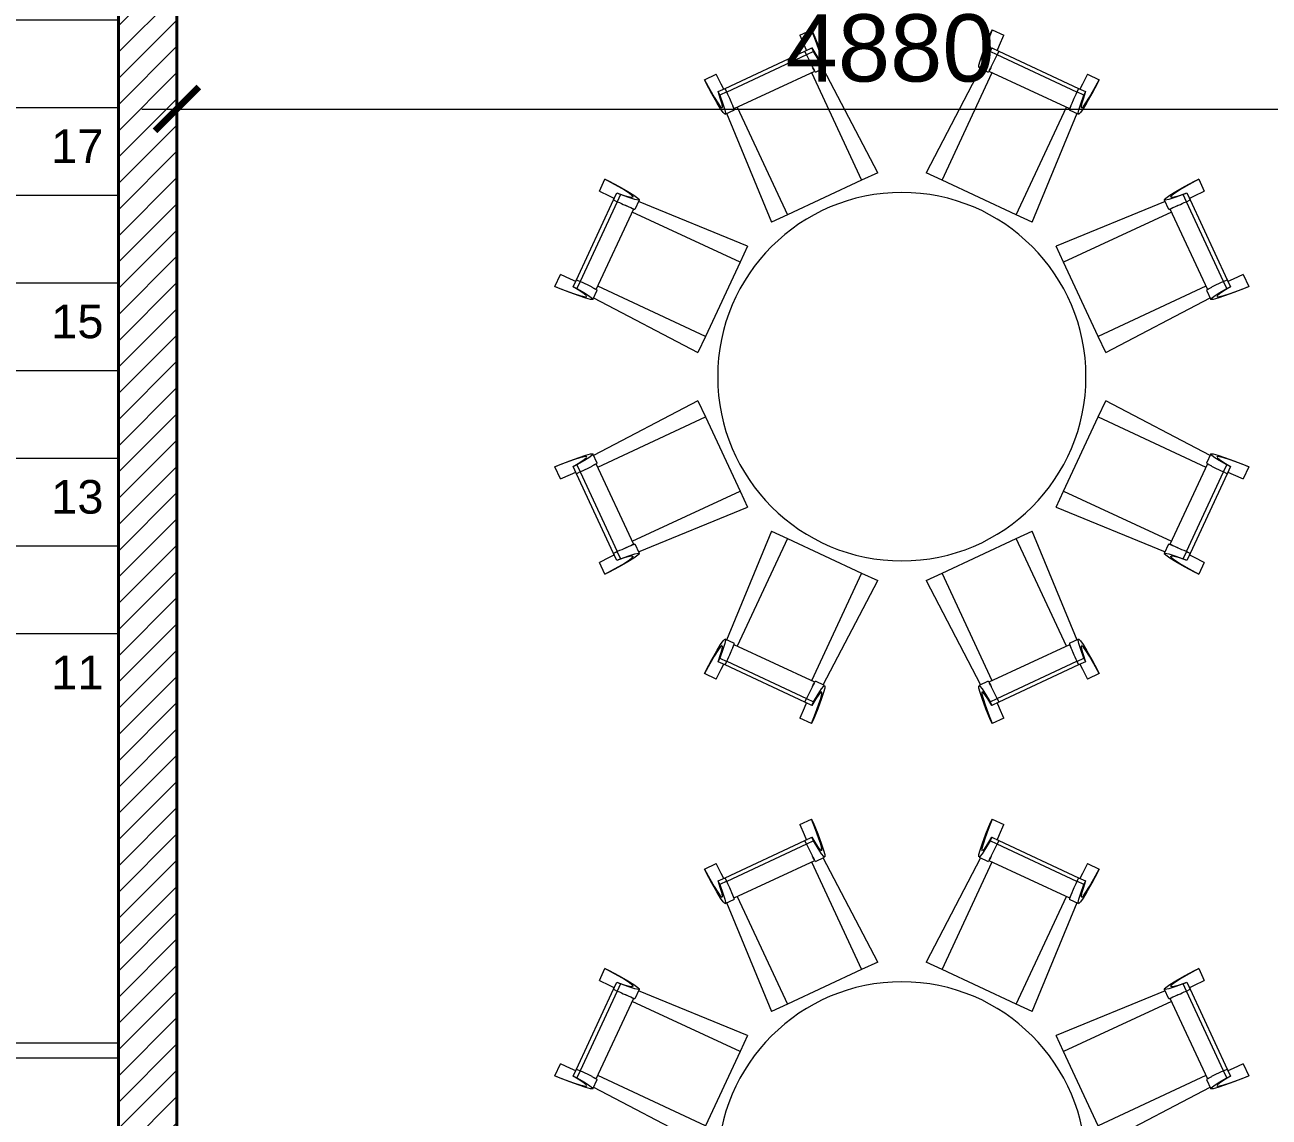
# Model space of a CAD drawing. Header units: millimetres. Extents: x 886808 to 1650903, y -1008069 to 230892.
# Drawn here: x 934668 to 938925, y -420272 to -416536 of the extents above; entities that cross this region are included whole.
import ezdxf

# ---------------------------------------------------------------- set-up
doc = ezdxf.new("R2010")
doc.units = ezdxf.units.MM
for name, pattern in [('ACAD_ISO03W100', [30, 12, -18]), ('CENTER', [2, 1.25, -0.25, 0.25, -0.25]), ('DASHED', [0.75, 0.5, -0.25]), ('HIDDEN2', [0.1875, 0.125, -0.0625])]:
    doc.linetypes.add(name, pattern=pattern)
doc.layers.get('0').update_dxf_attribs({"lineweight": 0})
for name, color, linetype, lineweight in [('01- NET TUONG- 242', 242, 'Continuous', 40), ('04-Net thay', 150, 'Continuous', 20), ('06- Dim- 250', 250, 'Continuous', 0), ('8l NET TO', 8, 'Continuous', 9), ('A_Dim', 8, 'Continuous', 5), ('HACTH', 8, 'Continuous', 0), ('I-FURN', 252, 'Continuous', 5), ('S-STRS', 31, 'Continuous', 5)]:
    doc.layers.add(name, color=color, linetype=linetype, lineweight=lineweight)
doc.styles.add('TIÊU ĐỀ', font='arial.ttf', dxfattribs={"height": 230})
doc.dimstyles.new('1-100', dxfattribs={"dimtxt": 230, "dimasz": 150, "dimexe": 150, "dimexo": 300, "dimgap": 90, "dimtad": 1, "dimdec": 0, "dimrnd": 5, "dimzin": 0, "dimtxsty": 'TIÊU ĐỀ', "dimblk": 'ARCHTICK', "dimcen": 100, "dimdle": 120, "dimclrd": 256, "dimclre": 256, "dimclrt": 2, "dimadec": 0, "dimazin": 0, "dimtfac": 1, "dimtdec": 0, "dimtix": 1, "dimtmove": 1, "dimatfit": 3, "dimldrblk": 'OPEN30', "dimfxl": 900, "dimtolj": 1, "dimtzin": 0, "dimlwd": 13, "dimlwe": 13, "dimarcsym": 1})

# ---------------------------------------------------------------- blocks, each defined once
blk = doc.blocks.new('TRUC KHU BEP')
at = {"layer": '8l NET TO', "color": 251, "linetype": 'CENTER', "ltscale": 1000, "true_color": 0x636466, "transparency": 33554636}
blk.add_line((70, -3998.8), (70, 41158.2), dxfattribs=at)
blk = doc.blocks.new('_ArchTick')
at = {"color": 0, "linetype": 'ByBlock', "const_width": 0.15}
blk.add_lwpolyline([(-0.5, -0.5), (0.5, 0.5)], dxfattribs=at)
blk = doc.blocks.new('*D240')
at = {"layer": 'A_Dim', "lineweight": 13, "transparency": 16777216}
for p, q in [((929312.6, -405799.7), (929312.6, -443139.7)), ((934593.6, -405919.7), (929162.6, -405919.7)), ((934593.6, -443019.7), (929162.6, -443019.7))]:
    blk.add_line(p, q, dxfattribs=at)
at = {"layer": 'Defpoints', "color": 0, "transparency": 16777216}
for p in [(934893.6, -405919.7), (929312.6, -443019.7), (934893.6, -443019.7)]:
    blk.add_point(p, dxfattribs=at)
at = {"layer": 'A_Dim', "lineweight": 13, "transparency": 16777216, "xscale": 150, "yscale": 150, "zscale": 150}
for p, rotation in [((929312.6, -405919.7), 90), ((929312.6, -443019.7), 270)]:
    blk.add_blockref('_ArchTick', p, dxfattribs=dict(at, rotation=rotation))
at = {"layer": 'A_Dim', "color": 2, "transparency": 16777216, "insert": (929105.1, -424469.7), "char_height": 230, "attachment_point": 5, "rotation": 90, "style": 'TIÊU ĐỀ'}
blk.add_mtext('\\A1;37100', dxfattribs=at)
blk = doc.blocks.new('_Open30')
at = {"color": 0, "linetype": 'ByBlock', "lineweight": -2}
for p, q in [((-1, 0.268), (0, 0)), ((0, 0), (-1, -0.268)), ((0, 0), (-1, 0))]:
    blk.add_line(p, q, dxfattribs=at)
blk = doc.blocks.new('*U169')
at = {"transparency": 33554636}
h = blk.add_hatch(color=256, dxfattribs=at)
edge = h.paths.add_edge_path()
edge.add_arc((0, 1200), 37.5, 0, 360)
at = {"linetype": 'HIDDEN2', "transparency": 33554636}
blk.add_lwpolyline([(0, 0), (0, 1200)], dxfattribs=at)
at = {"lineweight": -2, "transparency": 33554636, "const_width": 50}
blk.add_lwpolyline([(-173.2, 100), (0, 0), (173.2, 100)], dxfattribs=at)
at = {"transparency": 33554636}
blk.add_circle((0, 1200), 37.5, dxfattribs=at)
blk = doc.blocks.new('*U170')
at = {"transparency": 33554636}
h = blk.add_hatch(color=256, dxfattribs=at)
edge = h.paths.add_edge_path()
edge.add_arc((1800, 1500), 37.5, 0, 360)
at = {"linetype": 'HIDDEN2', "transparency": 33554636}
for points in [[(0, 0), (0, 3300)], [(0, 3300), (1800, 3300)], [(1800, 3300), (1800, 1500)]]:
    blk.add_lwpolyline(points, dxfattribs=at)
at = {"lineweight": -2, "transparency": 33554636, "const_width": 50}
blk.add_lwpolyline([(-173.2, 100), (0, 0), (173.2, 100)], dxfattribs=at)
at = {"transparency": 33554636}
blk.add_circle((1800, 1500), 37.5, dxfattribs=at)
blk = doc.blocks.new('CAU THANG THOAT HIEM TG 2')
at = {"layer": '04-Net thay', "transparency": 33554636}
for p, q in [((-3250, 0), (-1807.3, 0, 0)), ((-1807.3, 0, 0), (-1807.3, -1937.2, 0)), ((-1557.3, -2650, 0), (-1557.3, 0, 0)), ((-1507.3, -2700, 0), (-1507.3, 0, 0)), ((0, 0), (-1507.3, 0, 0)), ((-3250, -300), (-1807.3, -300, 0)), ((0, -300), (-1507.3, -300, 0)), ((-3250, -600), (-1807.3, -600, 0)), ((0, -600), (-1507.3, -600, 0)), ((-3250, -900), (-1807.3, -900, 0)), ((0, -900), (-1507.3, -900, 0)), ((-3300, -1042.3), (-3300, -2839)), ((-3250, -1071.2), (-3250, -2839)), ((-3026.9, -1200), (-1807.3, -1200, 0)), ((0, -1200), (-1507.3, -1200, 0)), ((-3250, -1500), (-2623.9, -1500, 0)), ((-2406.9, -1500, 0), (-1807.3, -1500, 0)), ((0, -1500), (-1507.3, -1500, 0)), ((-3250, -1800), (-1995, -1800, 0)), ((0, -1800), (-1507.3, -1800, 0)), ((-1807.3, -1937.2, 0), (-1807.3, -2650, 0)), ((-1757.3, -1966.1, 0), (-1757.3, -2650, 0)), ((-3250, -2100), (-1807.3, -2100, 0)), ((0, -2100), (-1507.3, -2100, 0)), ((-3250, -2400), (-1807.3, -2400, 0)), ((0, -2400), (-1507.3, -2400, 0)), ((-1757.3, -2650, 0), (-1557.3, -2650, 0)), ((-3250, -2700), (-1807.3, -2700, 0)), ((-1807.3, -2700, 0), (-1557.3, -2700, 0)), ((-1507.3, -2700, 0), (-1557.3, -2700, 0)), ((0, -2700), (-1507.3, -2700, 0)), ((-3300, -3950), (-3300, -2839)), ((-3250, -3950), (-3250, -2839))]:
    blk.add_line(p, q, dxfattribs=at)
at = {"layer": '04-Net thay', "transparency": 33554636, "elevation": 0}
for points in [[(0, 2250), (0, 2300), (-3100, 2300), (-3100, 2250)], [(-1757.3, 50), (-1507.3, 50), (-1507.3, 0), (-1757.3, 0)], [(-3100, -4150), (0, -4150), (0, -4100), (-3100, -4100)]]:
    blk.add_lwpolyline(points, close=True, dxfattribs=at)
at = {"layer": '04-Net thay', "transparency": 33554636}
for points in [[(-3250, 2100), (-3300, 2100), (-3300, -1042.3)], [(-3250, -1071.2), (-3250, 2100), (-3296.3, 2100)]]:
    blk.add_lwpolyline(points, dxfattribs=at)
at = {"layer": '04-Net thay', "transparency": 33554636, "elevation": 0}
blk.add_lwpolyline([(-1807.3, 0), (-1807.3, 50), (-1757.3, 50), (-1757.3, -1966.1)], dxfattribs=at)
at = {"layer": '06- Dim- 250', "linetype": 'DASHED', "ltscale": 200, "transparency": 33554636}
for p, q in [((0, 0), (0, -3900)), ((-2504.9, -1500, 0), (-1995, -1500, 0)), ((-1807.3, -2700, 0), (-1807.3, -2650, 0)), ((-1807.3, -2650, 0), (-1807.3, -2700, 0))]:
    blk.add_line(p, q, dxfattribs=at)
at = {"layer": '06- Dim- 250', "linetype": 'DASHED', "ltscale": 200, "transparency": 33554636, "elevation": 0}
for points in [[(-3446.3, -957.9), (-2623.9, -1436.9), (-2623.9, -1706.1), (-2390.8, -1302.3), (-2390.8, -1571.5), (-1588.5, -2034.7)], [(-1657.3, -2700), (-1657.3, -4100)]]:
    blk.add_lwpolyline(points, dxfattribs=at)
at = {"layer": 'S-STRS', "color": 251, "true_color": 0x636466, "transparency": 33554636}
blk.add_line((-3199.6, 0), (-1857.7, 0, 0), dxfattribs=at)
at = {"layer": '06- Dim- 250', "linetype": 'ACAD_ISO03W100', "ltscale": 10, "transparency": 33554636, "xscale": -1}
blk.add_blockref('*U169', (-2509, -1217.2, 0), dxfattribs=at)
at = {"layer": '06- Dim- 250', "linetype": 'ACAD_ISO03W100', "ltscale": 10, "transparency": 33554636, "rotation": 180}
blk.add_blockref('*U170', (-709, 0, 0), dxfattribs=at)
at = {"color": 2, "transparency": 33554636, "char_height": 115, "attachment_point": 5, "style": 'TIÊU ĐỀ'}
for s, insert in [('\\A1;21', (-140.7, 168.4)), ('\\A1;1', (-1898, -131.6, 0)), ('\\A1;19', (-140.7, -431.6)), ('\\A1;3', (-1898, -731.6, 0)), ('\\A1;17', (-140.7, -1031.6)), ('\\A1;5', (-1898, -1331.6, 0)), ('\\A1;15', (-140.7, -1631.6)), ('\\A1;7', (-1898, -1932.8, 0)), ('\\A1;13', (-140.7, -2231.6)), ('\\A1;9', (-1898, -2531.6, 0)), ('\\A1;11', (-140.7, -2831.6))]:
    blk.add_mtext(s, dxfattribs=dict(at, insert=insert))
blk = doc.blocks.new('Cafeteria_Table_-_Round_3929 - 54_ Dia_-V26-MẶT BẰNG BỐ TRÍ TẦNG 2')
at = {"layer": 'I-FURN', "transparency": 33554636}
for p, q in [((-196.7, 1168), (-156.3, 1186.8)), ((-156.3, 1186.8), (-150.7, 1174.8)), ((455.5, 1174.8), (461.1, 1186.8)), ((461.1, 1186.8), (501.5, 1168)), ((-452, 986.2), (-179.4, 1113.3)), ((-179.4, 1113.3), (-155.2, 1124.6)), ((-173.6, 1100.9), (-179.4, 1113.3)), ((-149.4, 1112.1), (-173.6, 1100.9)), ((-149.4, 1112.1), (-155.2, 1124.6)), ((460, 1124.6), (454.2, 1112.1)), ((478.4, 1100.9), (454.2, 1112.1)), ((460, 1124.6), (484.2, 1113.3)), ((484.2, 1113.3), (478.4, 1100.9)), ((484.2, 1113.3), (756.8, 986.2)), ((-173.5, 1100.7), (-446.1, 973.6)), ((-131, 1086.3), (-124.4, 1079)), ((-121.9, 1078.2), (-121.2, 1079.1)), ((426, 1079.1), (426.7, 1078.2)), ((429.2, 1079), (435.8, 1086.3)), ((750.9, 973.6), (478.3, 1100.7)), ((-523.2, 1015.7), (-482.7, 1034.6)), ((-421.7, 916.9), (-145.8, 1045.5)), ((-156.9, 1040.3), (14.9, 671.9)), ((-144.9, 1044.1), (-143.4, 1042.5)), ((-143.4, 1042), (-111.7, 1056.8)), ((69.7, 697.5), (-117.3, 1054.6)), ((422.1, 1054.6), (235.1, 697.5)), ((289.9, 671.9), (461.7, 1040.3)), ((416.5, 1056.8), (448.2, 1042)), ((448.2, 1042.5), (449.7, 1044.1)), ((450.6, 1045.5), (726.5, 916.9)), ((787.5, 1034.6), (828, 1015.7)), ((-517.6, 1003.7), (-523.2, 1015.7)), ((-476.2, 974.9), (-452, 986.2)), ((-446.2, 973.8), (-452, 986.2)), ((-446.1, 973.6), (-452, 986.2)), ((756.8, 986.2), (750.9, 973.6)), ((756.8, 986.2), (751, 973.8)), ((756.8, 986.2), (781, 974.9)), ((828, 1015.7), (822.4, 1003.7)), ((-470.4, 962.5), (-476.2, 974.9)), ((-446.2, 973.8), (-470.4, 962.5)), ((-432.2, 942), (-433.8, 945.8)), ((738.6, 945.8), (737, 942)), ((775.2, 962.5), (751, 973.8)), ((781, 974.9), (775.2, 962.5)), ((-452.2, 898), (-420.5, 912.8)), ((-447, 900.9), (-293.5, 528.1)), ((-410.6, 922.1), (-238.8, 553.6)), ((543.6, 553.6), (715.4, 922.1)), ((598.3, 528.1), (751.8, 900.9)), ((725.3, 912.8), (757, 898)), ((69.7, 697.5), (14.9, 671.9)), ((289.9, 671.9), (235.1, 697.5)), ((-882.2, 635.1), (-863.3, 675.6)), ((-863.3, 675.6), (-851.3, 670)), ((14.9, 671.9), (-238.8, 553.6)), ((543.6, 553.6), (289.9, 671.9)), ((1156.1, 670), (1168.1, 675.6)), ((1168.1, 675.6), (1187, 635.1)), ((-960.9, 331.8), (-833.8, 604.4)), ((-821.2, 598.5), (-948.3, 325.9)), ((-833.8, 604.4), (-822.5, 628.6)), ((-833.8, 604.4), (-821.4, 598.6)), ((-833.8, 604.4), (-821.2, 598.5)), ((-822.5, 628.6), (-810.1, 622.8)), ((-810.1, 622.8), (-821.4, 598.6)), ((-767.2, 614.4), (-767.2, 615.6)), ((-760.4, 572.9), (-745.6, 604.6)), ((-375.7, 445.9), (-748.5, 599.4)), ((1053.3, 599.4), (680.5, 445.9)), ((1050.4, 604.6), (1065.2, 572.9)), ((1072, 615.6), (1072, 614.4)), ((1114.9, 622.8), (1127.3, 628.6)), ((1126.2, 598.6), (1114.9, 622.8)), ((1126, 598.5), (1138.6, 604.4)), ((1253.1, 325.9), (1126, 598.5)), ((1126.2, 598.6), (1138.6, 604.4)), ((1127.3, 628.6), (1138.6, 604.4)), ((1138.6, 604.4), (1265.7, 331.8)), ((-893.1, 298.2), (-764.5, 574.1)), ((-793.4, 586.2), (-789.6, 584.6)), ((-401.2, 391.2), (-769.7, 563)), ((-238.8, 553.6), (-293.5, 528.1)), ((598.3, 528.1), (543.6, 553.6)), ((1074.5, 563), (706, 391.2)), ((1069.3, 574.1), (1197.9, 298.2)), ((1094.4, 584.6), (1098.2, 586.2)), ((-375.7, 445.9), (-401.2, 391.2)), ((706, 391.2), (680.5, 445.9)), ((-401.2, 391.2), (-519.5, 137.5)), ((824.3, 137.5), (706, 391.2)), ((-1034.4, 308.7), (-1015.6, 349.1)), ((1320.4, 349.1), (1339.2, 308.7)), ((-1022.4, 303.1), (-1034.4, 308.7)), ((-972.2, 307.6), (-960.9, 331.8)), ((-972.2, 307.6), (-959.7, 301.8)), ((-960.9, 331.8), (-948.5, 326)), ((-948.5, 326), (-959.7, 301.8)), ((-907.9, 305.9), (-904.1, 304)), ((-902.4, 303.1), (-893.1, 298.2)), ((-519.5, 137.5), (-887.9, 309.3)), ((1192.4, 309.2), (824.3, 137.5)), ((1253.3, 326), (1265.7, 331.8)), ((1264.5, 301.8), (1253.3, 326)), ((1264.5, 301.8), (1277, 307.6)), ((1265.7, 331.8), (1277, 307.6)), ((1339.2, 308.7), (1327.2, 303.1)), ((-926.7, 273.6), (-925.8, 274.3)), ((-904.4, 264.1), (-889.6, 295.8)), ((-902.2, 269.7), (-545.1, 82.7)), ((-890.1, 295.8), (-891.7, 297.3)), ((849.9, 82.7), (1207, 269.7)), ((1194.4, 295.8), (1209.2, 264.1)), ((1196.5, 297.3), (1194.9, 295.8)), ((1230.6, 274.3), (1231.5, 273.6)), ((-519.5, 137.5), (-545.1, 82.7)), ((849.9, 82.7), (824.3, 137.5)), ((-545.1, -82.7), (-902.2, -269.7)), ((-545.1, -82.7), (-519.5, -137.5)), ((824.3, -137.5), (849.9, -82.7)), ((1207, -269.7), (849.9, -82.7)), ((-887.9, -309.3), (-519.5, -137.5)), ((-519.5, -137.5), (-401.2, -391.2)), ((706, -391.2), (824.3, -137.5)), ((824.3, -137.5), (1192.4, -309.2)), ((-925.8, -274.3), (-926.7, -273.6)), ((-889.6, -295.8), (-904.4, -264.1)), ((-891.7, -297.3), (-890.1, -295.8)), ((1209.2, -264.1), (1194.4, -295.8)), ((1194.9, -295.8), (1196.5, -297.3)), ((1231.5, -273.6), (1230.6, -274.3)), ((-1034.4, -308.7), (-1022.4, -303.1)), ((-1015.6, -349.1), (-1034.4, -308.7)), ((-959.7, -301.8), (-972.2, -307.6)), ((-960.9, -331.8), (-972.2, -307.6)), ((-948.5, -326), (-960.9, -331.8)), ((-833.8, -604.4), (-960.9, -331.8)), ((-959.7, -301.8), (-948.5, -326)), ((-948.3, -325.9), (-821.2, -598.5)), ((-904.1, -304), (-907.9, -305.9)), ((-893.1, -298.2), (-902.4, -303.1)), ((-764.5, -574.1), (-893.1, -298.2)), ((1197.9, -298.2), (1069.3, -574.1)), ((1126, -598.5), (1253.1, -325.9)), ((1265.7, -331.8), (1138.6, -604.4)), ((1253.3, -326), (1264.5, -301.8)), ((1265.7, -331.8), (1253.3, -326)), ((1277, -307.6), (1264.5, -301.8)), ((1277, -307.6), (1265.7, -331.8)), ((1339.2, -308.7), (1320.4, -349.1)), ((1327.2, -303.1), (1339.2, -308.7)), ((-769.7, -563), (-401.2, -391.2)), ((-401.2, -391.2), (-375.7, -445.9)), ((680.5, -445.9), (706, -391.2)), ((706, -391.2), (1074.5, -563)), ((-748.5, -599.4), (-375.7, -445.9)), ((680.5, -445.9), (1053.3, -599.4)), ((-293.5, -528.1), (-447, -900.9)), ((-293.5, -528.1), (-238.8, -553.6)), ((543.6, -553.6), (598.3, -528.1)), ((751.8, -900.9), (598.3, -528.1)), ((-745.6, -604.6), (-760.4, -572.9)), ((-238.8, -553.6), (-410.6, -922.1)), ((-238.8, -553.6), (14.9, -671.9)), ((289.9, -671.9), (543.6, -553.6)), ((715.4, -922.1), (543.6, -553.6)), ((1065.2, -572.9), (1050.4, -604.6)), ((1098.2, -586.2), (1094.4, -584.6)), ((-863.3, -675.6), (-882.2, -635.1)), ((-821.2, -598.5), (-833.8, -604.4)), ((-821.4, -598.6), (-833.8, -604.4)), ((-822.5, -628.6), (-833.8, -604.4)), ((-810.1, -622.8), (-822.5, -628.6)), ((-821.4, -598.6), (-810.1, -622.8)), ((-767.2, -615.6), (-767.2, -614.4)), ((1072, -614.4), (1072, -615.6)), ((1114.9, -622.8), (1126.2, -598.6)), ((1127.3, -628.6), (1114.9, -622.8)), ((1138.6, -604.4), (1126, -598.5)), ((1138.6, -604.4), (1126.2, -598.6)), ((1138.6, -604.4), (1127.3, -628.6)), ((1187, -635.1), (1168.1, -675.6)), ((-851.3, -670), (-863.3, -675.6)), ((14.9, -671.9), (-156.9, -1040.3)), ((14.9, -671.9), (69.7, -697.5)), ((235.1, -697.5), (289.9, -671.9)), ((461.7, -1040.3), (289.9, -671.9)), ((1168.1, -675.6), (1156.1, -670)), ((-117.3, -1054.6), (69.7, -697.5)), ((235.1, -697.5), (422.1, -1054.6)), ((-462, -919.6), (-463.2, -919.6)), ((-420.5, -912.8), (-452.2, -898)), ((-145.8, -1045.5), (-421.7, -916.9)), ((726.5, -916.9), (450.6, -1045.5)), ((757, -898), (725.3, -912.8)), ((768, -919.6), (766.8, -919.6)), ((-476.2, -974.9), (-470.4, -962.5)), ((-452, -986.2), (-476.2, -974.9)), ((-470.4, -962.5), (-446.2, -973.8)), ((-452, -986.2), (-446.1, -973.6)), ((-452, -986.2), (-446.2, -973.8)), ((-446.1, -973.6), (-173.5, -1100.7)), ((478.3, -1100.7), (750.9, -973.6)), ((750.9, -973.6), (756.8, -986.2)), ((751, -973.8), (775.2, -962.5)), ((751, -973.8), (756.8, -986.2)), ((781, -974.9), (756.8, -986.2)), ((775.2, -962.5), (781, -974.9)), ((-523.2, -1015.7), (-517.6, -1003.7)), ((-482.7, -1034.6), (-523.2, -1015.7)), ((-179.4, -1113.3), (-452, -986.2)), ((756.8, -986.2), (484.2, -1113.3)), ((828, -1015.7), (787.5, -1034.6)), ((822.4, -1003.7), (828, -1015.7)), ((-143.4, -1042.5), (-144.9, -1044.1)), ((-111.7, -1056.8), (-143.4, -1042)), ((448.2, -1042), (416.5, -1056.8)), ((449.7, -1044.1), (448.2, -1042.5)), ((-179.4, -1113.3), (-173.6, -1100.9)), ((-173.6, -1100.9), (-149.4, -1112.1)), ((454.2, -1112.1), (478.4, -1100.9)), ((478.4, -1100.9), (484.2, -1113.3)), ((-155.2, -1124.6), (-179.4, -1113.3)), ((-155.2, -1124.6), (-149.4, -1112.1)), ((454.2, -1112.1), (460, -1124.6)), ((484.2, -1113.3), (460, -1124.6)), ((-156.3, -1186.8), (-196.7, -1168)), ((-150.7, -1174.8), (-156.3, -1186.8)), ((461.1, -1186.8), (455.5, -1174.8)), ((501.5, -1168), (461.1, -1186.8))]:
    blk.add_line(p, q, dxfattribs=at)
at = {"layer": 'I-FURN', "transparency": 33554636, "flags": 128}
for points in [[(-196.7, 1168), (-181.7, 1133.5), (-173.7, 1115)], [(-121.2, 1079.1), (-121.5, 1086.5), (-125.3, 1101.2), (-132.3, 1122.9), (-142.7, 1151.5), (-156.3, 1186.8)], [(-150.7, 1174.8), (-135.4, 1135.9), (-123.7, 1104.4), (-115.7, 1080.7), (-111.5, 1065), (-111.1, 1057.5)], [(415.9, 1057.5), (416.3, 1065), (420.5, 1080.7), (428.5, 1104.4), (440.2, 1135.9), (455.5, 1174.8)], [(461.1, 1186.8), (447.5, 1151.5), (437.1, 1122.9), (430.1, 1101.2), (426.3, 1086.5), (426, 1079.1)], [(478.5, 1115), (486.5, 1133.5), (501.5, 1168)], [(-155.2, 1124.6), (-141.5, 1101.8), (-131.2, 1086.6)], [(-111.1, 1057.5), (-114.8, 1058.3), (-122.4, 1067.7), (-134, 1085.7), (-149.4, 1112.1)], [(454.2, 1112.1), (438.8, 1085.7), (427.2, 1067.7), (419.6, 1058.3), (415.9, 1057.5)], [(436, 1086.6), (446.3, 1101.8), (460, 1124.6)], [(-173.5, 1100.7), (-160.1, 1073.4), (-153.4, 1060)], [(458.2, 1060), (464.9, 1073.4), (478.3, 1100.7)], [(-457, 982.9), (-466, 1000.9), (-482.7, 1034.6)], [(-145.8, 1045.5), (-151.6, 1056.5), (-153.5, 1060.3)], [(-151.4, 1056.1), (-150.5, 1054.4), (-147.5, 1048.7)], [(458.3, 1060.3), (456.4, 1056.5), (450.6, 1045.5)], [(452.3, 1048.7), (455.3, 1054.4), (456.2, 1056.1)], [(787.5, 1034.6), (770.8, 1000.9), (761.8, 982.9)], [(-523.2, 1015.7), (-504.9, 982.6), (-489.6, 956.3), (-477.5, 936.9), (-468.7, 924.7), (-463.2, 919.6)], [(-453.1, 898), (-458.7, 903.2), (-468, 916.5), (-481, 937.8), (-497.6, 967), (-517.6, 1003.7)], [(822.4, 1003.7), (802.4, 967), (785.8, 937.8), (772.8, 916.5), (763.5, 903.2), (757.9, 898)], [(768, 919.6), (773.5, 924.7), (782.3, 936.9), (794.4, 956.3), (809.7, 982.6), (828, 1015.7)], [(-463.2, 919.6), (-461.1, 922), (-462.5, 932.1), (-467.6, 949.8), (-476.2, 974.9)], [(-470.4, 962.5), (-460, 933.7), (-453.7, 913.2), (-451.4, 901.3), (-453.1, 898)], [(757.9, 898), (756.2, 901.3), (758.5, 913.2), (764.8, 933.7), (775.2, 962.5)], [(781, 974.9), (772.4, 949.8), (767.3, 932.1), (765.9, 922), (768, 919.6)], [(-420.9, 913.1), (-421.1, 915.3), (-425.5, 926.2)], [(730.3, 926.2), (725.9, 915.3), (725.7, 913.1)], [(-767.2, 615.6), (-772.3, 621.1), (-784.5, 629.9), (-803.9, 642), (-830.2, 657.3), (-863.3, 675.6)], [(-851.3, 670), (-814.6, 650), (-785.4, 633.4), (-764.1, 620.4), (-750.8, 611.1), (-745.6, 605.5)], [(1050.4, 605.5), (1055.6, 611.1), (1068.9, 620.4), (1090.2, 633.4), (1119.4, 650), (1156.1, 670)], [(1168.1, 675.6), (1135, 657.3), (1108.7, 642), (1089.3, 629.9), (1077.1, 621.1), (1072, 615.6)], [(-882.2, 635.1), (-848.5, 618.4), (-830.5, 609.4)], [(-822.5, 628.6), (-797.4, 620), (-779.7, 614.9), (-769.6, 613.5)], [(-745.6, 605.5), (-748.9, 603.8), (-760.8, 606.1), (-781.3, 612.4), (-810.1, 622.8)], [(1114.9, 622.8), (1086.1, 612.4), (1065.6, 606.1), (1053.7, 603.8), (1050.4, 605.5)], [(1074.4, 613.5), (1084.5, 614.9), (1102.2, 620), (1127.3, 628.6)], [(1135.3, 609.4), (1153.3, 618.4), (1187, 635.1)], [(-775.6, 578.6), (-773.8, 577.9), (-762.9, 573.5), (-760.7, 573.3)], [(1065.5, 573.3), (1067.7, 573.5), (1078.6, 577.9)], [(-962.6, 326.1), (-981.1, 334.1), (-1015.6, 349.1)], [(1320.4, 349.1), (1285.9, 334.1), (1267.4, 326.1)], [(-1034.4, 308.7), (-999.1, 295.1), (-970.5, 284.7), (-948.8, 277.7), (-934.1, 273.9), (-926.7, 273.6)], [(-905.1, 263.5), (-912.6, 263.9), (-928.3, 268.1), (-952, 276.1), (-983.5, 287.8), (-1022.4, 303.1)], [(-926.6, 276.8), (-934.2, 283.6), (-949.4, 293.9), (-972.2, 307.6)], [(-959.7, 301.8), (-933.3, 286.4), (-915.3, 274.8), (-905.9, 267.2), (-905.1, 263.5)], [(-907.6, 305.8), (-921, 312.5), (-948.3, 325.9)], [(-896.3, 299.9), (-902, 302.9), (-902.6, 303.2)], [(1197.9, 298.2), (1208.9, 304), (1212.7, 305.9)], [(1208.5, 303.8), (1206.8, 302.9), (1201.1, 299.9)], [(1327.2, 303.1), (1288.3, 287.8), (1256.8, 276.1), (1233.1, 268.1), (1217.4, 263.9), (1209.9, 263.5)], [(1209.9, 263.5), (1210.7, 267.2), (1220.1, 274.8), (1238.1, 286.4), (1264.5, 301.8)], [(1253.1, 325.9), (1225.8, 312.5), (1212.4, 305.8)], [(1277, 307.6), (1254.2, 293.9), (1239, 283.6), (1231.4, 276.8)], [(1231.5, 273.6), (1238.9, 273.9), (1253.6, 277.7), (1275.3, 284.7), (1303.9, 295.1), (1339.2, 308.7)], [(-926.7, -273.6), (-934.1, -273.9), (-948.8, -277.7), (-970.5, -284.7), (-999.1, -295.1), (-1034.4, -308.7)], [(-1022.4, -303.1), (-983.5, -287.8), (-952, -276.1), (-928.3, -268.1), (-912.6, -263.9), (-905.1, -263.5)], [(-972.2, -307.6), (-949.4, -293.9), (-934.2, -283.6), (-926.6, -276.8)], [(-905.1, -263.5), (-905.9, -267.2), (-915.3, -274.8), (-933.3, -286.4), (-959.7, -301.8)], [(1264.5, -301.8), (1238.1, -286.4), (1220.1, -274.8), (1210.7, -267.2), (1209.9, -263.5)], [(1209.9, -263.5), (1217.4, -263.9), (1233.1, -268.1), (1256.8, -276.1), (1288.3, -287.8), (1327.2, -303.1)], [(1231.4, -276.8), (1239, -283.6), (1254.2, -293.9), (1277, -307.6)], [(1339.2, -308.7), (1303.9, -295.1), (1275.3, -284.7), (1253.6, -277.7), (1238.9, -273.9), (1231.5, -273.6)], [(-1015.6, -349.1), (-981.1, -334.1), (-962.6, -326.1)], [(-948.3, -325.9), (-921, -312.5), (-907.6, -305.8)], [(-902.6, -303.2), (-902, -302.9), (-896.3, -299.9)], [(1212.7, -305.9), (1208.9, -304), (1197.9, -298.2)], [(1201.1, -299.9), (1206.8, -302.9), (1208.5, -303.8)], [(1212.4, -305.8), (1225.8, -312.5), (1253.1, -325.9)], [(1267.4, -326.1), (1285.9, -334.1), (1320.4, -349.1)], [(-789.6, -584.6), (-793.4, -586.2), (-794.8, -586.8)], [(-760.7, -573.3), (-762.9, -573.5), (-773.8, -577.9), (-775.6, -578.6)], [(1078.6, -577.9), (1067.7, -573.5), (1065.5, -573.3)], [(-830.5, -609.4), (-848.5, -618.4), (-882.2, -635.1)], [(-863.3, -675.6), (-830.2, -657.3), (-803.9, -642), (-784.5, -629.9), (-772.3, -621.1), (-767.2, -615.6)], [(-745.6, -605.5), (-750.8, -611.1), (-764.1, -620.4), (-785.4, -633.4), (-814.6, -650), (-851.3, -670)], [(-769.6, -613.5), (-779.7, -614.9), (-797.4, -620), (-822.5, -628.6)], [(-810.1, -622.8), (-781.3, -612.4), (-760.8, -606.1), (-748.9, -603.8), (-745.6, -605.5)], [(1050.4, -605.5), (1053.7, -603.8), (1065.6, -606.1), (1086.1, -612.4), (1114.9, -622.8)], [(1156.1, -670), (1119.4, -650), (1090.2, -633.4), (1068.9, -620.4), (1055.6, -611.1), (1050.4, -605.5)], [(1072, -615.6), (1077.1, -621.1), (1089.3, -629.9), (1108.7, -642), (1135, -657.3), (1168.1, -675.6)], [(1127.3, -628.6), (1102.2, -620), (1084.5, -614.9), (1074.4, -613.5)], [(1187, -635.1), (1153.3, -618.4), (1135.3, -609.4)], [(-463.2, -919.6), (-468.7, -924.7), (-477.5, -936.9), (-489.6, -956.3), (-504.9, -982.6), (-523.2, -1015.7)], [(-517.6, -1003.7), (-497.6, -967), (-481, -937.8), (-468, -916.5), (-458.7, -903.2), (-453.1, -898)], [(-476.2, -974.9), (-467.6, -949.8), (-462.5, -932.1), (-461.1, -922)], [(-453.1, -898), (-451.4, -901.3), (-453.7, -913.2), (-460, -933.7), (-470.4, -962.5)], [(-426.2, -928), (-425.5, -926.2), (-421.1, -915.3), (-420.9, -913.1)], [(725.7, -913.1), (725.9, -915.3), (730.3, -926.2), (731, -928)], [(775.2, -962.5), (764.8, -933.7), (758.5, -913.2), (756.2, -901.3), (757.9, -898)], [(757.9, -898), (763.5, -903.2), (772.8, -916.5), (785.8, -937.8), (802.4, -967), (822.4, -1003.7)], [(765.9, -922), (767.3, -932.1), (772.4, -949.8), (781, -974.9)], [(828, -1015.7), (809.7, -982.6), (794.4, -956.3), (782.3, -936.9), (773.5, -924.7), (768, -919.6)], [(-434.4, -947.2), (-433.8, -945.8), (-432.2, -942)], [(737, -942), (738.6, -945.8), (739.2, -947.2)], [(-482.7, -1034.6), (-466, -1000.9), (-457, -982.9)], [(761.8, -982.9), (770.8, -1000.9), (787.5, -1034.6)], [(-153.4, -1060), (-160.1, -1073.4), (-173.5, -1100.7)], [(-153.5, -1060.3), (-151.6, -1056.5), (-145.8, -1045.5)], [(-147.5, -1048.7), (-150.5, -1054.4), (-151.4, -1056.1)], [(-111.1, -1057.5), (-111.5, -1065), (-115.7, -1080.7), (-123.7, -1104.4), (-135.4, -1135.9), (-150.7, -1174.8)], [(-149.4, -1112.1), (-134, -1085.7), (-122.4, -1067.7), (-114.8, -1058.3), (-111.1, -1057.5)], [(455.5, -1174.8), (440.2, -1135.9), (428.5, -1104.4), (420.5, -1080.7), (416.3, -1065), (415.9, -1057.5)], [(415.9, -1057.5), (419.6, -1058.3), (427.2, -1067.7), (438.8, -1085.7), (454.2, -1112.1)], [(450.6, -1045.5), (456.4, -1056.5), (458.3, -1060.3)], [(456.2, -1056.1), (455.3, -1054.4), (452.3, -1048.7)], [(478.3, -1100.7), (464.9, -1073.4), (458.2, -1060)], [(-156.3, -1186.8), (-142.7, -1151.5), (-132.3, -1122.9), (-125.3, -1101.2), (-121.5, -1086.5), (-121.2, -1079.1)], [(-121.2, -1079.1), (-124.4, -1079), (-131.2, -1086.6), (-141.5, -1101.8), (-155.2, -1124.6)], [(460, -1124.6), (446.3, -1101.8), (436, -1086.6), (429.2, -1079), (426, -1079.1)], [(426, -1079.1), (426.3, -1086.5), (430.1, -1101.2), (437.1, -1122.9), (447.5, -1151.5), (461.1, -1186.8)], [(-173.7, -1115), (-181.7, -1133.5), (-196.7, -1168)], [(501.5, -1168), (486.5, -1133.5), (478.5, -1115)]]:
    blk.add_lwpolyline(points, dxfattribs=at)
at = {"layer": 'I-FURN', "transparency": 33554636}
for start, end in [(0, 180), (180, 0)]:
    blk.add_arc((152.4, 0), 630, start, end, dxfattribs=at)
for centre, major_axis, start_param, end_param in [((-832.6, 1796.5), (-412.1, 883.7), 3.410964, 3.51126), ((-832.6, 1796.5), (-412.1, 883.7), 3.23382, 3.401937), ((1137.4, 1796.5), (412.1, 883.7), 2.881248, 3.049365), ((1137.4, 1796.5), (412.1, 883.7), 2.771925, 2.872221), ((-1644.1, 985), (-883.7, 412.1), 2.771925, 2.865674), ((1948.9, 985), (883.7, 412.1), 3.417511, 3.51126), ((-1644.1, 985), (-883.7, 412.1), 2.881248, 3.049365), ((1948.9, 985), (883.7, 412.1), 3.23382, 3.401937), ((-1644.1, -985), (883.7, 412.1), 0.269372, 0.369668), ((-1644.1, -985), (883.7, 412.1), 0.092227, 0.260344), ((1948.9, -985), (-883.7, 412.1), 6.022841, 6.190958), ((1948.9, -985), (-883.7, 412.1), 5.913518, 6.013814), ((-832.6, -1796.5), (412.1, 883.7), 6.022841, 6.190958), ((1137.4, -1796.5), (-412.1, 883.7), 0.092227, 0.260344), ((-832.6, -1796.5), (412.1, 883.7), 5.913518, 6.013814), ((1137.4, -1796.5), (-412.1, 883.7), 0.269372, 0.369668)]:
    blk.add_ellipse(centre, major_axis=major_axis, ratio=0.007077, start_param=start_param, end_param=end_param, dxfattribs=at)
blk = doc.blocks.new('*D1263')
at = {"layer": 'A_Dim', "lineweight": 13, "transparency": 16777216}
for p, q in [((935188.6, -416835.5), (935188.6, -416674)), ((940068.6, -416695), (940068.6, -416674)), ((935068.6, -416824), (940188.6, -416824))]:
    blk.add_line(p, q, dxfattribs=at)
at = {"layer": 'Defpoints', "color": 0, "transparency": 16777216}
for p in [(940068.6, -416824), (940068.6, -416995), (935188.6, -417135.5)]:
    blk.add_point(p, dxfattribs=at)
at = {"layer": 'A_Dim', "lineweight": 13, "transparency": 16777216, "xscale": 150, "yscale": 150, "zscale": 150, "rotation": 180}
blk.add_blockref('_ArchTick', (935188.6, -416824), dxfattribs=at)
at = {"layer": 'A_Dim', "lineweight": 13, "transparency": 16777216, "xscale": 150, "yscale": 150, "zscale": 150}
blk.add_blockref('_ArchTick', (940068.6, -416824), dxfattribs=at)
at = {"layer": 'A_Dim', "color": 2, "transparency": 16777216, "insert": (937628.6, -416616.6), "char_height": 230, "attachment_point": 5, "style": 'TIÊU ĐỀ'}
blk.add_mtext('\\A1;4880', dxfattribs=at)

msp = doc.modelspace()

# ---------------------------------------------------------------- hatches: boundary and pattern name
at = {"layer": 'HACTH', "transparency": 33554636}
h = msp.add_hatch(dxfattribs=at)
h.set_pattern_fill('ANSI31', color=256, scale=20)
h.paths.add_polyline_path([(958118.6, -409178.1), (958318.6, -409178.1), (958318.6, -406119.7), (958118.6, -406119.7)])
h.paths.add_polyline_path([(944818.1, -410919.7), (949148.3, -410919.9), (949148.3, -411019.9), (944818.1, -411019.7)])
h.paths.add_polyline_path([(960798.6, -406119.5), (965418.6, -406119.3), (965418.6, -405919.7), (960798.6, -405920)])
h.paths.add_polyline_path([(955518.6, -438719.8), (951068.6, -438719.7), (951068.6, -438919.7), (955518.6, -438919.7)])
h.paths.add_polyline_path([(934988.6, -406119.3), (935188.6, -406119.3), (935188.6, -411207), (934988.6, -411207)])
h.paths.add_polyline_path([(950868.6, -434769.7), (951068.6, -434769.7), (951068.6, -443019.7), (950868.6, -443019.7)])
h.paths.add_polyline_path([(945418.6, -441869.7), (945518.6, -441869.7), (945518.6, -442819.7), (945418.6, -442819.7)])
h.paths.add_polyline_path([(945118.6, -441869.7), (945518.6, -441869.7), (945518.6, -441769.7), (945118.6, -441769.7)])
h.paths.add_polyline_path([(943336, -442819.7), (945731.1, -442819.7), (945731.1, -443019.7), (943336, -443019.7)])
h.paths.add_polyline_path([(956518.6, -438719.8), (958318.6, -438719.7), (958318.6, -438919.7), (956518.6, -438919.8)])
h.paths.add_polyline_path([(936488.6, -411019.6), (940144.6, -411019.7), (940144.6, -410919.7), (936488.6, -410919.6)])
h.paths.add_polyline_path([(944918.5, -407719.7), (945118.5, -407719.7), (945118.6, -406119.7), (944918.6, -406119.7)])
h.paths.add_polyline_path([(935488.6, -411019.7), (935188.6, -411019.7), (935188.6, -410919.8), (935488.6, -410919.8)])
h.paths.add_polyline_path([(957518.6, -411019.7), (958318.6, -411019.7), (958318.6, -410819.7), (957518.6, -410819.7)])
h.paths.add_polyline_path([(950768.6, -410919.7), (957518.6, -410919.7), (957518.6, -411019.7), (950768.6, -411019.7)])
h.paths.add_polyline_path([(950256.1, -442819.7), (950868.6, -442819.7), (950868.6, -443019.7), (950256.1, -443019.7)])
h.paths.add_polyline_path([(947331.1, -442819.7), (948656.1, -442819.7), (948656.1, -443019.7), (947331.1, -443019.7)])
h.paths.add_polyline_path([(944918.6, -442819.7), (945118.6, -442819.7), (945118.6, -434869.7), (944918.6, -434869.7)])
h.paths.add_polyline_path([(951068.6, -433069.7), (941268.6, -433069.7), (941268.6, -433169.7), (951068.6, -433169.7)])
h.paths.add_polyline_path([(949868.6, -434769.7), (946038.6, -434769.7), (946038.6, -434869.7), (949868.6, -434869.7)])
h.paths.add_polyline_path([(950668.6, -434869.7), (950868.6, -434869.7), (950868.6, -434769.7), (950668.6, -434769.7)])
h.paths.add_polyline_path([(947646.1, -434869.7), (947646.1, -437979.8), (947546.1, -437979.8), (947546.1, -434869.7)])
h.paths.add_polyline_path([(948353.6, -437979.8), (946838.6, -437979.8), (946838.6, -438079.7), (948353.6, -438079.7)])
h.paths.add_polyline_path([(948353.6, -438079.7), (948353.6, -442819.7), (948253.6, -442819.7), (948253.6, -438079.7)])
h.paths.add_polyline_path([(934988.6, -436944.7), (935188.6, -436944.7), (935188.6, -442819.7), (934988.6, -442819.7)])
h.paths.add_polyline_path([(941536, -405919.3), (938371.1, -405919.3), (938371.1, -406119.3), (941536, -406119.3)])
h.paths.add_polyline_path([(936571.1, -405919.7), (934988.6, -405919.7), (934988.6, -406119.3), (936571.1, -406119.3)])
h.paths.add_polyline_path([(946778.6, -406269.3), (946678.6, -406269.3), (946678.6, -406119.3), (946778.6, -406119.3)])
h.paths.add_polyline_path([(946778.6, -407619.7), (946678.6, -407619.7), (946678.6, -407369.7), (946778.6, -407369.7)])
h.paths.add_polyline_path([(946678.6, -407519.7), (946678.6, -407619.7), (945118.6, -407619.7), (945118.6, -407519.7)])
h.paths.add_polyline_path([(949598.6, -406119.3), (955443.6, -406119.5), (955443.6, -405920), (949598.6, -405919.7)])
h.paths.add_polyline_path([(943336, -405919.3), (947798.6, -405919.3), (947798.6, -406119.3), (943336, -406119.3)])
h.paths.add_polyline_path([(934988.6, -432694.7), (935188.6, -432694.7), (935188.6, -435144.7), (934988.6, -435144.7)])
h.paths.add_polyline_path([(934988.6, -426944.7), (935188.6, -426944.7), (935188.6, -427894.7), (934988.6, -427894.7)])
h.paths.add_polyline_path([(935188.6, -415519.7), (934988.6, -415519.7), (934988.6, -421569.7), (935188.6, -421569.7), (935188.6, -419869.7)])
h.paths.add_polyline_path([(940068.6, -443019.7), (938371.1, -443019.7), (938371.1, -442819.7), (940068.6, -442819.7)])
h.paths.add_polyline_path([(936571.1, -443019.7), (934988.6, -443019.7), (934988.6, -442819.7), (936571.1, -442819.7)])
h.paths.add_polyline_path([(958998.6, -405919.7), (955443.6, -405919.7), (955443.6, -406119.7), (958998.6, -406119.7)])
h.paths.add_polyline_path([(958418.3, -408449.3), (958318.6, -408449.3), (958318.6, -408349.3), (958418.3, -408349.3)])
h.paths.add_polyline_path([(963058.6, -408449.3), (960038.6, -408449.3), (960038.6, -408349.3), (963058.6, -408349.3)])
h.paths.add_polyline_path([(951068.6, -443019.7), (951872.6, -443019.7), (951872.6, -442819.7), (951068.6, -442819.7)])
h.paths.add_polyline_path([(953472.6, -443019.7), (954272.6, -443019.7), (954272.6, -442819.7), (953472.6, -442819.7)])
h.paths.add_polyline_path([(955872.6, -443019.7), (956784.8, -443019.7), (956784.8, -442819.7), (955872.6, -442819.7)])
h.paths.add_polyline_path([(938788.4, -438719.7), (935188.6, -438719.7), (935188.6, -438819.7), (938788.4, -438819.7)])
h.paths.add_polyline_path([(943243.6, -435657.2), (943243.6, -436107.2), (943343.6, -436107.2), (943343.6, -435657.2)])
h.paths.add_polyline_path([(939968.5, -438719.7), (940068.5, -438719.7), (940068.6, -442819.7), (939968.6, -442819.7)])
h.paths.add_polyline_path([(939968.6, -438617), (940068.6, -438617), (940068.6, -438719.7), (939968.6, -438719.7)])
h.paths.add_polyline_path([(941268.6, -436072.8), (941368.6, -436072.8), (941368.8, -442819.7), (941268.8, -442819.7)])
h.paths.add_polyline_path([(938788.4, -437417), (939968.6, -437417), (939968.6, -437517), (938788.4, -437517)])
h.paths.add_polyline_path([(938788.4, -437517), (938788.4, -437919.8), (938688.4, -437919.8), (938688.4, -437517)])
h.paths.add_polyline_path([(938788.4, -438619.8), (938788.4, -438719.8), (938688.4, -438719.8), (938688.4, -438619.8)])
h.paths.add_polyline_path([(936988.5, -437417), (938788.4, -437417), (938788.4, -437517), (936988.5, -437517)])
h.paths.add_polyline_path([(936888.5, -437417), (935988.6, -437417), (935988.6, -437517), (936888.5, -437517)])
h.paths.add_polyline_path([(935288.6, -437417), (935188.6, -437417), (935188.6, -437517), (935288.6, -437517)])
h.paths.add_polyline_path([(936888.5, -437417), (936988.5, -437417), (936988.5, -438719.7), (936888.5, -438719.7)])
h.paths.add_polyline_path([(939968.6, -434372.8), (940068.6, -434372.8), (940068.6, -437617), (939968.6, -437617)])
h.paths.add_polyline_path([(941368.6, -435072.8), (941268.6, -435072.8), (941268.6, -434869.7), (941368.6, -434869.7)])
h.paths.add_polyline_path([(939968.6, -433172.8), (940068.6, -433172.8), (940068.6, -433372.8), (939968.6, -433372.8)])
h.paths.add_polyline_path([(941268.6, -434769.9), (944918.6, -434769.7), (944918.6, -434869.7), (941268.6, -434869.9)])
h.paths.add_polyline_path([(935188.6, -433172.9), (939968.6, -433172.8), (939968.6, -433272.7), (935188.6, -433272.9)])
h.paths.add_polyline_path([(935188.6, -425144.7), (934988.6, -425144.7), (934988.6, -423944.7), (935188.6, -423944.7)])
h.paths.add_polyline_path([(935188.6, -422144.7), (934988.6, -422144.7), (934988.6, -421569.7), (935188.6, -421569.7)])
h.paths.add_polyline_path([(934988.6, -413919.7), (935188.6, -413919.7), (935188.6, -413407), (934988.6, -413407)])
h.paths.add_polyline_path([(935188.6, -430894.7), (934988.6, -430894.7), (934988.6, -429694.7), (935188.6, -429694.7)])
h.paths.add_polyline_path([(943018.1, -410919.8), (943818.1, -410919.8), (943818.1, -411019.7), (943018.1, -411019.7)])
h.paths.add_polyline_path([(932488.6, -413207), (932488.6, -411407), (934988.6, -411407), (934988.6, -411569.5), (935188.6, -411569.5), (935188.6, -411207), (932288.6, -411207), (932288.6, -413407), (935188.6, -413407), (935188.6, -413070), (934988.6, -413070), (934988.6, -413207)])
h.paths.add_polyline_path([(951068.6, -433069.7), (952718.6, -433069.7), (952718.6, -433269.7), (951068.6, -433269.7)])
h.paths.add_polyline_path([(946673.1, -410116.7), (946773.1, -410116.7), (946778.6, -407619.7), (946678.6, -407619.7)])
h.paths.add_polyline_path([(944918.6, -408419.7), (945068.6, -408419.7), (945068.6, -410916.7), (944918.6, -410916.7)])
h.paths.add_polyline_path([(946675.8, -409261), (946675.8, -409361), (945068.6, -409361), (945068.6, -409261)])
h.paths.add_polyline_path([(946673.1, -410816.7), (946773.3, -410816.7), (946773.3, -410919.8), (946673.1, -410919.8)])
h.paths.add_polyline_path([(941268.8, -442819.7), (941536, -442819.7), (941536, -443019.7), (941268.8, -443019.7)])
h.paths.add_polyline_path([(943343.6, -436007.2), (944918.5, -436007.2), (944918.5, -436107.2), (943343.6, -436107.2)])
h.paths.add_polyline_path([(945238.6, -434869.7), (944918.6, -434869.7), (944918.6, -434769.7), (945238.6, -434769.7)])

# ---------------------------------------------------------------- linework, layer by layer
at = {"layer": '01- NET TUONG- 242', "transparency": 33554636}
msp.add_lwpolyline([(935188.6, -415519.7), (934988.6, -415519.7), (934988.6, -421569.7), (935188.6, -421569.7), (935188.6, -419869.7), (935188.6, -419869.7)], close=True, dxfattribs=at)

# ---------------------------------------------------------------- block references
at = {"transparency": 33554636}
msp.add_blockref('TRUC KHU BEP', (934918.6, -443019.7), dxfattribs=at)
at = {"layer": 'A_Dim', "transparency": 33554636}
msp.add_blockref('CAU THANG THOAT HIEM TG 2', (934988.6, -415919.7), dxfattribs=at)
at = {"layer": 'I-FURN', "transparency": 33554636}
for p in [(937516.4, -417739.5), (937516.4, -420439.5)]:
    msp.add_blockref('Cafeteria_Table_-_Round_3929 - 54_ Dia_-V26-MẶT BẰNG BỐ TRÍ TẦNG 2', p, dxfattribs=at)

# ---------------------------------------------------------------- dimensions: what is measured, and where the dimension line sits
at = {"layer": 'A_Dim', "transparency": 33554636}
dim = msp.add_linear_dim(base=(929312.6, -443019.7), p1=(934893.6, -405919.7), p2=(934893.6, -443019.7), angle=90, dimstyle='1-100', override={"dimscale": 1}, dxfattribs=at)
dim.commit()
dim.dimension.update_dxf_attribs({"geometry": '*D240', "text_midpoint": (929105.1, -424469.7)})
at = {"layer": 'A_Dim'}
dim = msp.add_linear_dim(base=(940068.6, -416824), p1=(935188.6, -417135.5), p2=(940068.6, -416995), dimstyle='1-100', dxfattribs=at)
dim.commit()
dim.dimension.update_dxf_attribs({"geometry": '*D1263', "text_midpoint": (937628.6, -416616.6)})

doc.saveas('drawing.dxf')
